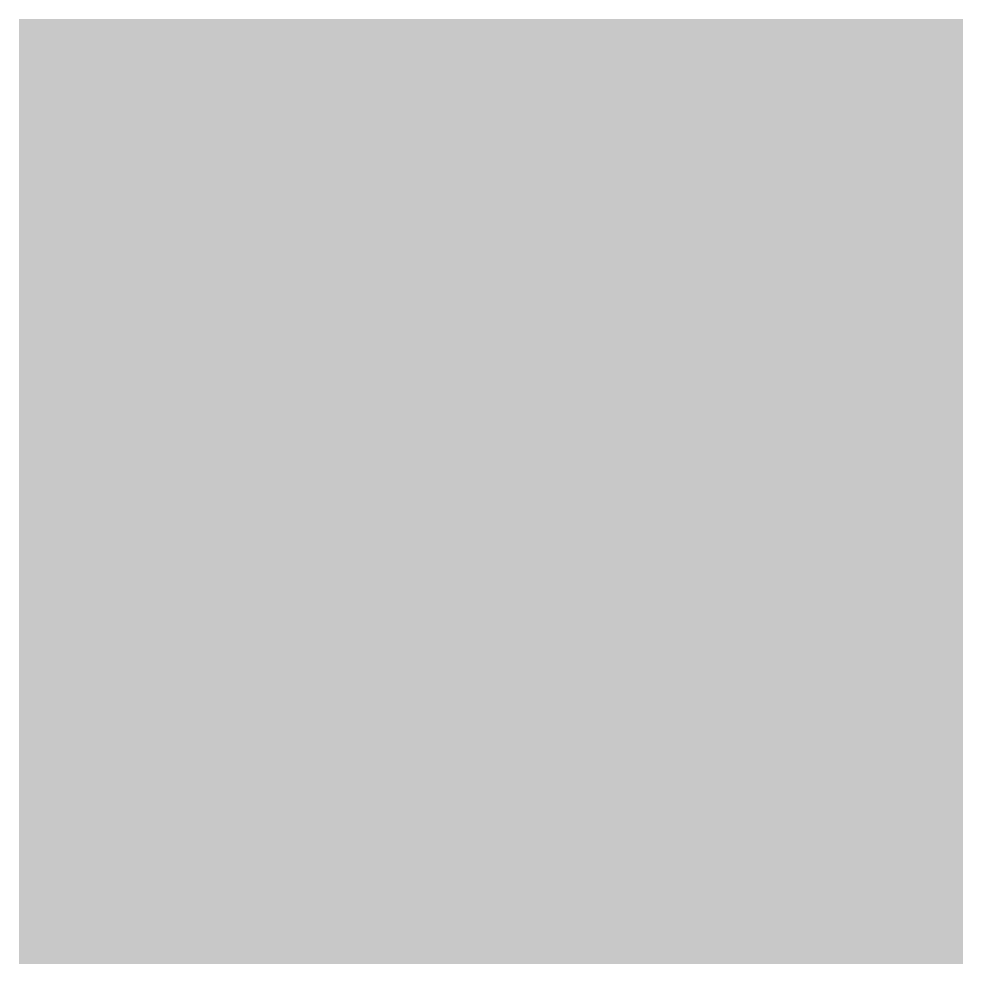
# Model space of a CAD drawing. Header units: millimetres. Extents: x 25495 to 48354, y 13294 to 24461.
# Drawn here: x 43420 to 44961, y 22065 to 23608 of the extents above; entities that cross this region are included whole.
import ezdxf

# ---------------------------------------------------------------- set-up
doc = ezdxf.new("R2010")
doc.units = ezdxf.units.MM
doc.header["$LTSCALE"] = 0.5

msp = doc.modelspace()

# ---------------------------------------------------------------- hatches: boundary and pattern name
h = msp.add_hatch()
h.set_pattern_fill('ST-LAURIER4U', color=256, pattern_type=2)
h.set_pattern_definition([(202.47943, (-193.26, 1961.39), (-18478.5, -7699.375), [1.215, -48327.315]), (202.47943, (-387.24, 1742.29), (-18478.5, -7699.375), [1.215, -48327.315]), (202.47943, (-387.24, 1596.29), (-18478.5, -7699.375), [1.215, -48327.315]), (202.47943, (-761.42, 1961.39), (-18478.5, -7699.375), [1.215, -48327.315]), (202.47943, (22.6, 646.92), (-18478.5, -7699.375), [1.215, -48327.315]), (202.47943, (22.6, 792.96), (-18478.5, -7699.375), [1.215, -48327.315]), (202.47943, (-840.17, 1523.19), (-18478.5, -7699.375), [1.215, -48327.315]), (202.47943, (-767.94, 719.94), (-18478.5, -7699.375), [1.215, -48327.315]), (202.47943, (-517.82, 1450.19), (-18478.5, -7699.375), [1.215, -48327.315]), (202.47943, (-705.38, 1815.29), (-18478.5, -7699.375), [1.215, -48327.315]), (202.47943, (-517.82, 1523.19), (-18478.5, -7699.375), [1.215, -48327.315]), (202.47943, (-882.24, 1815.29), (-18478.5, -7699.375), [1.215, -48327.315]), (202.47943, (-612.36, 719.94), (-18478.5, -7699.375), [1.215, -48327.315]), (202.47943, (-501.51, 500.864), (-18478.5, -7699.375), [1.215, -48327.315]), (202.47943, (-346.92, 500.864), (-18478.5, -7699.375), [1.215, -48327.315]), (202.47943, (-6.2, 500.864), (-18478.5, -7699.375), [1.215, -48327.315]), (202.47943, (-612.36, 500.864), (-18478.5, -7699.375), [1.215, -48327.315]), (202.47943, (-346.92, 1961.39), (-18478.5, -7699.375), [1.215, -48327.315]), (202.47943, (280.5, 1596.29), (-18478.5, -7699.375), [1.215, -48327.315]), (202.47943, (246.3, 1961.39), (-18478.5, -7699.375), [1.215, -48327.315]), (202.47943, (-1094.963, 1815.29), (-18478.5, -7699.375), [1.215, -48327.315]), (202.47943, (-396.46, 792.96), (-18478.5, -7699.375), [1.215, -48327.315]), (202.47943, (246.3, 1815.29), (-18478.5, -7699.375), [1.215, -48327.315]), (202.47943, (-767.94, 939.01), (-18478.5, -7699.375), [1.215, -48327.315]), (202.47943, (-151.99, 1231.11), (-18478.5, -7699.375), [1.215, -48327.315]), (202.47943, (-1133.062, 1523.19), (-18478.5, -7699.375), [1.215, -48327.315]), (202.47943, (-698.09, 1231.11), (-18478.5, -7699.375), [1.215, -48327.315]), (202.47943, (311.6, 1158.09), (-18478.5, -7699.375), [1.215, -48327.315]), (202.47943, (-272.64, 939.01), (-18478.5, -7699.375), [1.215, -48327.315]), (202.47943, (-1031.46, 1158.09), (-18478.5, -7699.375), [1.215, -48327.315]), (202.47943, (-8.3, 1085.06), (-18478.5, -7699.375), [1.215, -48327.315]), (202.47943, (-545.69, 1085.06), (-18478.5, -7699.375), [1.215, -48327.315]), (202.47943, (212.3, 1085.06), (-18478.5, -7699.375), [1.215, -48327.315]), (202.47943, (-545.69, 1158.09), (-18478.5, -7699.375), [1.215, -48327.315]), (202.47943, (-698.09, 1377.16), (-18478.5, -7699.375), [1.215, -48327.315]), (202.47943, (-767.94, 792.96), (-18478.5, -7699.375), [1.215, -48327.315]), (202.47943, (-447.21, 1231.11), (-18478.5, -7699.375), [1.215, -48327.315]), (202.47943, (311.6, 1304.14), (-18478.5, -7699.375), [1.215, -48327.315]), (202.47943, (-840.17, 1377.16), (-18478.5, -7699.375), [1.215, -48327.315]), (202.47943, (125, 1304.14), (-18478.5, -7699.375), [1.215, -48327.315]), (202.47943, (280.5, 1523.19), (-18478.5, -7699.375), [1.215, -48327.315]), (202.47943, (-320.91, 1450.19), (-18478.5, -7699.375), [1.215, -48327.315]), (202.47943, (-933.69, 1304.14), (-18478.5, -7699.375), [1.215, -48327.315]), (202.47943, (-272.64, 865.99), (-18478.5, -7699.375), [1.215, -48327.315]), (202.47943, (-103.5, 1596.19), (-18478.5, -7699.375), [1.215, -48327.315]), (202.47943, (125, 1450.19), (-18478.5, -7699.375), [1.215, -48327.315]), (202.47943, (-882.24, 1742.29), (-18478.5, -7699.375), [1.215, -48327.315]), (202.47943, (-761.42, 1888.39), (-18478.5, -7699.375), [1.215, -48327.315]), (202.47943, (29.2, 1742.29), (-18478.5, -7699.375), [1.215, -48327.315]), (202.47943, (311.6, 939.01), (-18478.5, -7699.375), [1.215, -48327.315]), (202.47943, (-387.24, 1888.39), (-18478.5, -7699.375), [1.215, -48327.315]), (202.47943, (-1133.062, 646.91), (-18478.5, -7699.375), [1.215, -48327.315]), (202.47943, (212.3, 939.01), (-18478.5, -7699.375), [1.215, -48327.315]), (247.52057, (-518.95, 1522.79), (-10779.125, -26177.875), [1.215, -48327.315]), (247.52057, (-518.95, 1449.69), (-10779.125, -26177.875), [1.215, -48327.315]), (247.52057, (310.4, 1303.68), (-10779.125, -26177.875), [1.215, -48327.315]), (247.52057, (123.9, 1303.68), (-10779.125, -26177.875), [1.215, -48327.315]), (247.52057, (-841.29, 1376.7), (-10779.125, -26177.875), [1.215, -48327.315]), (247.52057, (-769.06, 719.48), (-10779.125, -26177.875), [1.215, -48327.315]), (247.52057, (-841.29, 1522.79), (-10779.125, -26177.875), [1.215, -48327.315]), (247.52057, (28.1, 1741.79), (-10779.125, -26177.875), [1.215, -48327.315]), (247.52057, (-762.55, 1960.89), (-10779.125, -26177.875), [1.215, -48327.315]), (247.52057, (21.5, 646.45), (-10779.125, -26177.875), [1.215, -48327.315]), (247.52057, (-883.36, 1814.89), (-10779.125, -26177.875), [1.215, -48327.315]), (247.52057, (279.4, 1595.79), (-10779.125, -26177.875), [1.215, -48327.315]), (247.52057, (245.1, 1960.89), (-10779.125, -26177.875), [1.215, -48327.315]), (247.52057, (-388.36, 1595.79), (-10779.125, -26177.875), [1.215, -48327.315]), (247.52057, (-706.5, 1814.89), (-10779.125, -26177.875), [1.215, -48327.315]), (247.52057, (21.5, 792.5), (-10779.125, -26177.875), [1.215, -48327.315]), (247.52057, (-388.36, 1741.79), (-10779.125, -26177.875), [1.215, -48327.315]), (247.52057, (-194.39, 1960.89), (-10779.125, -26177.875), [1.215, -48327.315]), (247.52057, (-883.36, 1741.79), (-10779.125, -26177.875), [1.215, -48327.315]), (247.52057, (-153.11, 1230.65), (-10779.125, -26177.875), [1.215, -48327.315]), (247.52057, (-273.76, 938.55), (-10779.125, -26177.875), [1.215, -48327.315]), (247.52057, (-769.06, 938.55), (-10779.125, -26177.875), [1.215, -48327.315]), (247.52057, (310.4, 1157.63), (-10779.125, -26177.875), [1.215, -48327.315]), (247.52057, (-1134.185, 1522.79), (-10779.125, -26177.875), [1.215, -48327.315]), (247.52057, (211.2, 1084.6), (-10779.125, -26177.875), [1.215, -48327.315]), (247.52057, (-1032.59, 1157.63), (-10779.125, -26177.875), [1.215, -48327.315]), (247.52057, (-9.4, 1084.6), (-10779.125, -26177.875), [1.215, -48327.315]), (247.52057, (211.2, 938.55), (-10779.125, -26177.875), [1.215, -48327.315]), (247.52057, (-546.81, 1157.63), (-10779.125, -26177.875), [1.215, -48327.315]), (247.52057, (-546.81, 1084.6), (-10779.125, -26177.875), [1.215, -48327.315]), (247.52057, (310.4, 938.55), (-10779.125, -26177.875), [1.215, -48327.315]), (247.52057, (-104.7, 1595.79), (-10779.125, -26177.875), [1.215, -48327.315]), (247.52057, (123.9, 1449.69), (-10779.125, -26177.875), [1.215, -48327.315]), (247.52057, (279.4, 1522.79), (-10779.125, -26177.875), [1.215, -48327.315]), (247.52057, (-448.33, 1230.65), (-10779.125, -26177.875), [1.215, -48327.315]), (247.52057, (-769.06, 792.5), (-10779.125, -26177.875), [1.215, -48327.315]), (247.52057, (-762.55, 1887.89), (-10779.125, -26177.875), [1.215, -48327.315]), (247.52057, (-699.21, 1376.7), (-10779.125, -26177.875), [1.215, -48327.315]), (247.52057, (-699.21, 1230.65), (-10779.125, -26177.875), [1.215, -48327.315]), (247.52057, (-934.81, 1303.68), (-10779.125, -26177.875), [1.215, -48327.315]), (247.52057, (-273.76, 865.53), (-10779.125, -26177.875), [1.215, -48327.315]), (247.52057, (-322.03, 1449.69), (-10779.125, -26177.875), [1.215, -48327.315]), (247.52057, (245.1, 1814.89), (-10779.125, -26177.875), [1.215, -48327.315]), (247.52057, (-1096.085, 1814.89), (-10779.125, -26177.875), [1.215, -48327.315]), (247.52057, (-613.49, 500.4), (-10779.125, -26177.875), [1.215, -48327.315]), (247.52057, (-397.59, 792.5), (-10779.125, -26177.875), [1.215, -48327.315]), (247.52057, (-502.63, 500.4), (-10779.125, -26177.875), [1.215, -48327.315]), (247.52057, (-613.49, 719.48), (-10779.125, -26177.875), [1.215, -48327.315]), (247.52057, (-348.04, 500.4), (-10779.125, -26177.875), [1.215, -48327.315]), (247.52057, (-388.36, 1887.89), (-10779.125, -26177.875), [1.215, -48327.315]), (247.52057, (-348.04, 1960.89), (-10779.125, -26177.875), [1.215, -48327.315]), (247.52057, (-7.3, 500.4), (-10779.125, -26177.875), [1.215, -48327.315]), (247.52057, (-1134.185, 646.45), (-10779.125, -26177.875), [1.215, -48327.315]), (292.47943, (278.9, 1464.49), (7699.375, -18478.5), [1.215, -48327.315]), (292.47943, (-519.41, 1464.49), (7699.375, -18478.5), [1.215, -48327.315]), (292.47943, (-769.53, 734.23), (7699.375, -18478.5), [1.215, -48327.315]), (292.47943, (-519.41, 1391.45), (7699.375, -18478.5), [1.215, -48327.315]), (292.47943, (-105.1, 1464.49), (7699.375, -18478.5), [1.215, -48327.315]), (292.47943, (-706.97, 1537.49), (7699.375, -18478.5), [1.215, -48327.315]), (292.47943, (21.1, 661.2), (7699.375, -18478.5), [1.215, -48327.315]), (292.47943, (-1134.65, 442.127), (7699.375, -18478.5), [1.215, -48327.315]), (292.47943, (123.4, 1245.4), (7699.375, -18478.5), [1.215, -48327.315]), (292.47943, (-348.51, 1902.59), (7699.375, -18478.5), [1.215, -48327.315]), (292.47943, (-769.53, 661.2), (7699.375, -18478.5), [1.215, -48327.315]), (292.47943, (-841.76, 1318.43), (7699.375, -18478.5), [1.215, -48327.315]), (292.47943, (-841.76, 1391.45), (7699.375, -18478.5), [1.215, -48327.315]), (292.47943, (-448.8, 1172.38), (7699.375, -18478.5), [1.215, -48327.315]), (292.47943, (-613.95, 515.15), (7699.375, -18478.5), [1.215, -48327.315]), (292.47943, (27.6, 1610.49), (7699.375, -18478.5), [1.215, -48327.315]), (292.47943, (310, 1172.38), (7699.375, -18478.5), [1.215, -48327.315]), (292.47943, (123.4, 1318.43), (7699.375, -18478.5), [1.215, -48327.315]), (292.47943, (-274.23, 880.28), (7699.375, -18478.5), [1.215, -48327.315]), (292.47943, (210.8, 953.3), (7699.375, -18478.5), [1.215, -48327.315]), (292.47943, (-613.95, 442.127), (7699.375, -18478.5), [1.215, -48327.315]), (292.47943, (-769.53, 807.25), (7699.375, -18478.5), [1.215, -48327.315]), (292.47943, (-153.58, 1099.35), (7699.375, -18478.5), [1.215, -48327.315]), (292.47943, (-547.27, 1099.35), (7699.375, -18478.5), [1.215, -48327.315]), (292.47943, (210.8, 880.28), (7699.375, -18478.5), [1.215, -48327.315]), (292.47943, (-9.9, 880.28), (7699.375, -18478.5), [1.215, -48327.315]), (292.47943, (-7.8, 442.127), (7699.375, -18478.5), [1.215, -48327.315]), (292.47943, (-547.27, 953.3), (7699.375, -18478.5), [1.215, -48327.315]), (292.47943, (-1033.05, 953.3), (7699.375, -18478.5), [1.215, -48327.315]), (292.47943, (-935.27, 1172.38), (7699.375, -18478.5), [1.215, -48327.315]), (292.47943, (-699.68, 1245.4), (7699.375, -18478.5), [1.215, -48327.315]), (292.47943, (-274.23, 807.25), (7699.375, -18478.5), [1.215, -48327.315]), (292.47943, (-322.5, 1245.4), (7699.375, -18478.5), [1.215, -48327.315]), (292.47943, (-763.01, 1829.59), (7699.375, -18478.5), [1.215, -48327.315]), (292.47943, (-348.51, 442.127), (7699.375, -18478.5), [1.215, -48327.315]), (292.47943, (310, 661.2), (7699.375, -18478.5), [1.215, -48327.315]), (292.47943, (-1134.65, 1318.43), (7699.375, -18478.5), [1.215, -48327.315]), (292.47943, (310, 1099.35), (7699.375, -18478.5), [1.215, -48327.315]), (292.47943, (-699.68, 1172.38), (7699.375, -18478.5), [1.215, -48327.315]), (292.47943, (-503.09, 1902.59), (7699.375, -18478.5), [1.215, -48327.315]), (292.47943, (-883.83, 1610.49), (7699.375, -18478.5), [1.215, -48327.315]), (292.47943, (244.7, 1756.59), (7699.375, -18478.5), [1.215, -48327.315]), (292.47943, (-398.05, 515.15), (7699.375, -18478.5), [1.215, -48327.315]), (292.47943, (-763.01, 1902.59), (7699.375, -18478.5), [1.215, -48327.315]), (292.47943, (-194.85, 1756.59), (7699.375, -18478.5), [1.215, -48327.315]), (292.47943, (244.7, 1829.59), (7699.375, -18478.5), [1.215, -48327.315]), (292.47943, (-388.83, 1610.49), (7699.375, -18478.5), [1.215, -48327.315]), (292.47943, (-1096.55, 1610.49), (7699.375, -18478.5), [1.215, -48327.315]), (292.47943, (21.1, 515.15), (7699.375, -18478.5), [1.215, -48327.315]), (292.47943, (-388.83, 1537.49), (7699.375, -18478.5), [1.215, -48327.315]), (292.47943, (-388.83, 1756.59), (7699.375, -18478.5), [1.215, -48327.315]), (292.47943, (-883.83, 1756.59), (7699.375, -18478.5), [1.215, -48327.315]), (292.47943, (278.9, 1537.49), (7699.375, -18478.5), [1.215, -48327.315]), (337.52057, (-769.06, 806.13), (26177.875, -10779.125), [1.215, -48327.315]), (337.52057, (-769.06, 733.1), (26177.875, -10779.125), [1.215, -48327.315]), (337.52057, (123.9, 1317.3), (26177.875, -10779.125), [1.215, -48327.315]), (337.52057, (-153.11, 1098.23), (26177.875, -10779.125), [1.215, -48327.315]), (337.52057, (123.9, 1244.28), (26177.875, -10779.125), [1.215, -48327.315]), (337.52057, (-348.04, 441.004), (26177.875, -10779.125), [1.215, -48327.315]), (337.52057, (-502.63, 1901.49), (26177.875, -10779.125), [1.215, -48327.315]), (337.52057, (-769.06, 660.08), (26177.875, -10779.125), [1.215, -48327.315]), (337.52057, (-397.59, 514.03), (26177.875, -10779.125), [1.215, -48327.315]), (337.52057, (-1096.085, 1609.39), (26177.875, -10779.125), [1.215, -48327.315]), (337.52057, (-1134.185, 1317.3), (26177.875, -10779.125), [1.215, -48327.315]), (337.52057, (-613.49, 514.03), (26177.875, -10779.125), [1.215, -48327.315]), (337.52057, (21.5, 514.03), (26177.875, -10779.125), [1.215, -48327.315]), (337.52057, (279.4, 1463.39), (26177.875, -10779.125), [1.215, -48327.315]), (337.52057, (-762.55, 1901.49), (26177.875, -10779.125), [1.215, -48327.315]), (337.52057, (310.4, 1098.23), (26177.875, -10779.125), [1.215, -48327.315]), (337.52057, (-448.33, 1171.25), (26177.875, -10779.125), [1.215, -48327.315]), (337.52057, (-348.04, 1901.49), (26177.875, -10779.125), [1.215, -48327.315]), (337.52057, (-194.39, 1755.49), (26177.875, -10779.125), [1.215, -48327.315]), (337.52057, (310.4, 1171.25), (26177.875, -10779.125), [1.215, -48327.315]), (337.52057, (28.1, 1609.39), (26177.875, -10779.125), [1.215, -48327.315]), (337.52057, (310.4, 660.08), (26177.875, -10779.125), [1.215, -48327.315]), (337.52057, (-699.21, 1171.25), (26177.875, -10779.125), [1.215, -48327.315]), (337.52057, (-7.3, 441.004), (26177.875, -10779.125), [1.215, -48327.315]), (337.52057, (-1134.185, 441.004), (26177.875, -10779.125), [1.215, -48327.315]), (337.52057, (-934.81, 1171.25), (26177.875, -10779.125), [1.215, -48327.315]), (337.52057, (-518.95, 1463.39), (26177.875, -10779.125), [1.215, -48327.315]), (337.52057, (21.5, 660.08), (26177.875, -10779.125), [1.215, -48327.315]), (337.52057, (-518.95, 1390.33), (26177.875, -10779.125), [1.215, -48327.315]), (337.52057, (-546.81, 952.18), (26177.875, -10779.125), [1.215, -48327.315]), (337.52057, (245.1, 1828.49), (26177.875, -10779.125), [1.215, -48327.315]), (337.52057, (-1032.59, 952.18), (26177.875, -10779.125), [1.215, -48327.315]), (337.52057, (-706.5, 1536.39), (26177.875, -10779.125), [1.215, -48327.315]), (337.52057, (-9.4, 879.15), (26177.875, -10779.125), [1.215, -48327.315]), (337.52057, (-273.76, 806.13), (26177.875, -10779.125), [1.215, -48327.315]), (337.52057, (-883.36, 1609.39), (26177.875, -10779.125), [1.215, -48327.315]), (337.52057, (-388.36, 1755.49), (26177.875, -10779.125), [1.215, -48327.315]), (337.52057, (211.2, 879.15), (26177.875, -10779.125), [1.215, -48327.315]), (337.52057, (279.4, 1536.39), (26177.875, -10779.125), [1.215, -48327.315]), (337.52057, (211.2, 952.18), (26177.875, -10779.125), [1.215, -48327.315]), (337.52057, (-613.49, 441.004), (26177.875, -10779.125), [1.215, -48327.315]), (337.52057, (-388.36, 1536.39), (26177.875, -10779.125), [1.215, -48327.315]), (337.52057, (-699.21, 1244.28), (26177.875, -10779.125), [1.215, -48327.315]), (337.52057, (-883.36, 1755.49), (26177.875, -10779.125), [1.215, -48327.315]), (337.52057, (-388.36, 1609.39), (26177.875, -10779.125), [1.215, -48327.315]), (337.52057, (-841.29, 1317.3), (26177.875, -10779.125), [1.215, -48327.315]), (337.52057, (-841.29, 1390.33), (26177.875, -10779.125), [1.215, -48327.315]), (337.52057, (-762.55, 1828.49), (26177.875, -10779.125), [1.215, -48327.315]), (337.52057, (-322.03, 1244.28), (26177.875, -10779.125), [1.215, -48327.315]), (337.52057, (245.1, 1755.49), (26177.875, -10779.125), [1.215, -48327.315]), (337.52057, (-104.7, 1463.39), (26177.875, -10779.125), [1.215, -48327.315]), (337.52057, (-273.76, 879.15), (26177.875, -10779.125), [1.215, -48327.315]), (337.52057, (-546.81, 1098.23), (26177.875, -10779.125), [1.215, -48327.315]), (0, (398.9, 434.2), (0, 1539.875), [0, -1539.875]), (0, (-1141, 434.2), (0, 1539.875), [0, -1539.875]), (0, (-1141, 1967.7), (0, 1539.875), [0, -1539.875]), (0, (398.9, 1967.7), (0, 1539.875), [0, -1539.875]), (22.47943, (109.2, 1243.81), (18478.5, 7699.375), [1.215, -48327.315]), (22.47943, (-783.81, 659.62), (18478.5, 7699.375), [1.215, -48327.315]), (22.47943, (-713.96, 1170.79), (18478.5, 7699.375), [1.215, -48327.315]), (22.47943, (-517.38, 440.54), (18478.5, 7699.375), [1.215, -48327.315]), (22.47943, (-336.79, 1243.81), (18478.5, 7699.375), [1.215, -48327.315]), (22.47943, (-288.51, 805.66), (18478.5, 7699.375), [1.215, -48327.315]), (22.47943, (390.9, 440.54), (18478.5, 7699.375), [1.215, -48327.315]), (22.47943, (196.5, 878.69), (18478.5, 7699.375), [1.215, -48327.315]), (22.47943, (-721.25, 1608.99), (18478.5, 7699.375), [1.215, -48327.315]), (22.47943, (-1047.34, 951.71), (18478.5, 7699.375), [1.215, -48327.315]), (22.47943, (-167.86, 1097.76), (18478.5, 7699.375), [1.215, -48327.315]), (22.47943, (-561.56, 951.71), (18478.5, 7699.375), [1.215, -48327.315]), (22.47943, (-898.11, 1608.99), (18478.5, 7699.375), [1.215, -48327.315]), (22.47943, (-412.34, 513.564), (18478.5, 7699.375), [1.215, -48327.315]), (22.47943, (-24.2, 951.71), (18478.5, 7699.375), [1.215, -48327.315]), (22.47943, (295.7, 1097.76), (18478.5, 7699.375), [1.215, -48327.315]), (22.47943, (-721.25, 1754.99), (18478.5, 7699.375), [1.215, -48327.315]), (22.47943, (390.9, 513.564), (18478.5, 7699.375), [1.215, -48327.315]), (22.47943, (-463.08, 1170.79), (18478.5, 7699.375), [1.215, -48327.315]), (22.47943, (-362.8, 1900.99), (18478.5, 7699.375), [1.215, -48327.315]), (22.47943, (295.7, 878.69), (18478.5, 7699.375), [1.215, -48327.315]), (22.47943, (-24.2, 878.69), (18478.5, 7699.375), [1.215, -48327.315]), (22.47943, (-1047.34, 1097.76), (18478.5, 7699.375), [1.215, -48327.315]), (22.47943, (-856.04, 1316.84), (18478.5, 7699.375), [1.215, -48327.315]), (22.47943, (-949.55, 1170.79), (18478.5, 7699.375), [1.215, -48327.315]), (22.47943, (-167.86, 1170.79), (18478.5, 7699.375), [1.215, -48327.315]), (22.47943, (295.7, 805.66), (18478.5, 7699.375), [1.215, -48327.315]), (22.47943, (6.8, 513.564), (18478.5, 7699.375), [1.215, -48327.315]), (22.47943, (-628.24, 440.54), (18478.5, 7699.375), [1.215, -48327.315]), (22.47943, (-336.79, 1389.86), (18478.5, 7699.375), [1.215, -48327.315]), (22.47943, (-119.4, 1462.89), (18478.5, 7699.375), [1.215, -48327.315]), (22.47943, (264.6, 1462.89), (18478.5, 7699.375), [1.215, -48327.315]), (22.47943, (390.9, 1462.89), (18478.5, 7699.375), [1.215, -48327.315]), (22.47943, (-209.14, 1900.99), (18478.5, 7699.375), [1.215, -48327.315]), (22.47943, (-412.34, 732.64), (18478.5, 7699.375), [1.215, -48327.315]), (22.47943, (295.7, 1243.81), (18478.5, 7699.375), [1.215, -48327.315]), (22.47943, (-713.96, 1316.84), (18478.5, 7699.375), [1.215, -48327.315]), (22.47943, (295.7, 659.62), (18478.5, 7699.375), [1.215, -48327.315]), (22.47943, (230.4, 1754.99), (18478.5, 7699.375), [1.215, -48327.315]), (22.47943, (-721.25, 1535.89), (18478.5, 7699.375), [1.215, -48327.315]), (22.47943, (-119.4, 1535.89), (18478.5, 7699.375), [1.215, -48327.315]), (22.47943, (-403.11, 1827.99), (18478.5, 7699.375), [1.215, -48327.315]), (22.47943, (-533.7, 1389.86), (18478.5, 7699.375), [1.215, -48327.315]), (22.47943, (-22, 440.54), (18478.5, 7699.375), [1.215, -48327.315]), (22.47943, (13.3, 1608.89), (18478.5, 7699.375), [1.215, -48327.315]), (22.47943, (-1110.837, 1608.99), (18478.5, 7699.375), [1.215, -48327.315]), (22.47943, (-403.11, 1535.89), (18478.5, 7699.375), [1.215, -48327.315]), (22.47943, (-209.14, 1754.99), (18478.5, 7699.375), [1.215, -48327.315]), (22.47943, (390.9, 1316.84), (18478.5, 7699.375), [1.215, -48327.315]), (22.47943, (-777.3, 1827.99), (18478.5, 7699.375), [1.215, -48327.315]), (22.47943, (-517.38, 1900.99), (18478.5, 7699.375), [1.215, -48327.315]), (22.47943, (-628.24, 659.62), (18478.5, 7699.375), [1.215, -48327.315]), (22.47943, (-1110.837, 1754.99), (18478.5, 7699.375), [1.215, -48327.315]), (67.52057, (-560.44, 952.18), (10779.125, 26177.875), [1.215, -48327.315]), (67.52057, (-1046.215, 952.18), (10779.125, 26177.875), [1.215, -48327.315]), (67.52057, (231.5, 1755.49), (10779.125, 26177.875), [1.215, -48327.315]), (67.52057, (-712.84, 1317.3), (10779.125, 26177.875), [1.215, -48327.315]), (67.52057, (-720.13, 1609.39), (10779.125, 26177.875), [1.215, -48327.315]), (67.52057, (14.4, 1609.39), (10779.125, 26177.875), [1.215, -48327.315]), (67.52057, (296.8, 1098.23), (10779.125, 26177.875), [1.215, -48327.315]), (67.52057, (296.8, 660.08), (10779.125, 26177.875), [1.215, -48327.315]), (67.52057, (296.8, 879.15), (10779.125, 26177.875), [1.215, -48327.315]), (67.52057, (-627.11, 660.08), (10779.125, 26177.875), [1.215, -48327.315]), (67.52057, (392.1, 441.004), (10779.125, 26177.875), [1.215, -48327.315]), (67.52057, (-335.66, 1390.33), (10779.125, 26177.875), [1.215, -48327.315]), (67.52057, (-627.11, 441.004), (10779.125, 26177.875), [1.215, -48327.315]), (67.52057, (-118.3, 1463.39), (10779.125, 26177.875), [1.215, -48327.315]), (67.52057, (-1109.715, 1755.49), (10779.125, 26177.875), [1.215, -48327.315]), (67.52057, (-166.74, 1098.23), (10779.125, 26177.875), [1.215, -48327.315]), (67.52057, (197.6, 879.15), (10779.125, 26177.875), [1.215, -48327.315]), (67.52057, (-896.99, 1609.39), (10779.125, 26177.875), [1.215, -48327.315]), (67.52057, (-532.58, 1390.33), (10779.125, 26177.875), [1.215, -48327.315]), (67.52057, (-1109.715, 1609.39), (10779.125, 26177.875), [1.215, -48327.315]), (67.52057, (7.9, 514.03), (10779.125, 26177.875), [1.215, -48327.315]), (67.52057, (-23.1, 952.18), (10779.125, 26177.875), [1.215, -48327.315]), (67.52057, (-208.01, 1901.49), (10779.125, 26177.875), [1.215, -48327.315]), (67.52057, (-401.99, 1536.39), (10779.125, 26177.875), [1.215, -48327.315]), (67.52057, (265.8, 1463.39), (10779.125, 26177.875), [1.215, -48327.315]), (67.52057, (296.8, 806.13), (10779.125, 26177.875), [1.215, -48327.315]), (67.52057, (-20.9, 441.004), (10779.125, 26177.875), [1.215, -48327.315]), (67.52057, (-335.66, 1244.28), (10779.125, 26177.875), [1.215, -48327.315]), (67.52057, (-461.96, 1171.25), (10779.125, 26177.875), [1.215, -48327.315]), (67.52057, (-361.67, 1901.49), (10779.125, 26177.875), [1.215, -48327.315]), (67.52057, (-516.26, 441.004), (10779.125, 26177.875), [1.215, -48327.315]), (67.52057, (-287.39, 806.13), (10779.125, 26177.875), [1.215, -48327.315]), (67.52057, (392.1, 1317.3), (10779.125, 26177.875), [1.215, -48327.315]), (67.52057, (-782.69, 660.08), (10779.125, 26177.875), [1.215, -48327.315]), (67.52057, (110.3, 1244.28), (10779.125, 26177.875), [1.215, -48327.315]), (67.52057, (-516.26, 1901.49), (10779.125, 26177.875), [1.215, -48327.315]), (67.52057, (-776.18, 1828.49), (10779.125, 26177.875), [1.215, -48327.315]), (67.52057, (392.1, 514.03), (10779.125, 26177.875), [1.215, -48327.315]), (67.52057, (-712.84, 1171.25), (10779.125, 26177.875), [1.215, -48327.315]), (67.52057, (-208.01, 1755.49), (10779.125, 26177.875), [1.215, -48327.315]), (67.52057, (-411.21, 733.1), (10779.125, 26177.875), [1.215, -48327.315]), (67.52057, (-411.21, 514.03), (10779.125, 26177.875), [1.215, -48327.315]), (67.52057, (-401.99, 1828.49), (10779.125, 26177.875), [1.215, -48327.315]), (67.52057, (-720.13, 1536.39), (10779.125, 26177.875), [1.215, -48327.315]), (67.52057, (296.8, 1244.28), (10779.125, 26177.875), [1.215, -48327.315]), (67.52057, (-948.43, 1171.25), (10779.125, 26177.875), [1.215, -48327.315]), (67.52057, (-854.92, 1317.3), (10779.125, 26177.875), [1.215, -48327.315]), (67.52057, (-118.3, 1536.39), (10779.125, 26177.875), [1.215, -48327.315]), (67.52057, (-1046.215, 1098.23), (10779.125, 26177.875), [1.215, -48327.315]), (67.52057, (-166.74, 1171.25), (10779.125, 26177.875), [1.215, -48327.315]), (67.52057, (392.1, 1463.39), (10779.125, 26177.875), [1.215, -48327.315]), (67.52057, (-720.13, 1755.49), (10779.125, 26177.875), [1.215, -48327.315]), (67.52057, (-23.1, 879.15), (10779.125, 26177.875), [1.215, -48327.315]), (112.47943, (297.3, 791.38), (-7699.375, 18478.5), [1.215, -48327.315]), (112.47943, (392.5, 645.33), (-7699.375, 18478.5), [1.215, -48327.315]), (112.47943, (-626.65, 645.33), (-7699.375, 18478.5), [1.215, -48327.315]), (112.47943, (-22.6, 937.43), (-7699.375, 18478.5), [1.215, -48327.315]), (112.47943, (-410.75, 718.35), (-7699.375, 18478.5), [1.215, -48327.315]), (112.47943, (297.3, 864.4), (-7699.375, 18478.5), [1.215, -48327.315]), (112.47943, (-626.65, 718.35), (-7699.375, 18478.5), [1.215, -48327.315]), (112.47943, (-286.93, 937.43), (-7699.375, 18478.5), [1.215, -48327.315]), (112.47943, (8.4, 791.38), (-7699.375, 18478.5), [1.215, -48327.315]), (112.47943, (-410.75, 791.38), (-7699.375, 18478.5), [1.215, -48327.315]), (112.47943, (-782.23, 937.43), (-7699.375, 18478.5), [1.215, -48327.315]), (112.47943, (198.1, 1083.48), (-7699.375, 18478.5), [1.215, -48327.315]), (112.47943, (-719.67, 1594.69), (-7699.375, 18478.5), [1.215, -48327.315]), (112.47943, (-166.28, 1229.53), (-7699.375, 18478.5), [1.215, -48327.315]), (112.47943, (-361.21, 499.277), (-7699.375, 18478.5), [1.215, -48327.315]), (112.47943, (-712.38, 1375.58), (-7699.375, 18478.5), [1.215, -48327.315]), (112.47943, (297.3, 1302.55), (-7699.375, 18478.5), [1.215, -48327.315]), (112.47943, (-207.55, 1959.79), (-7699.375, 18478.5), [1.215, -48327.315]), (112.47943, (392.5, 1448.59), (-7699.375, 18478.5), [1.215, -48327.315]), (112.47943, (110.7, 1448.59), (-7699.375, 18478.5), [1.215, -48327.315]), (112.47943, (-515.79, 499.277), (-7699.375, 18478.5), [1.215, -48327.315]), (112.47943, (392.5, 1521.59), (-7699.375, 18478.5), [1.215, -48327.315]), (112.47943, (266.2, 1594.69), (-7699.375, 18478.5), [1.215, -48327.315]), (112.47943, (-20.5, 499.277), (-7699.375, 18478.5), [1.215, -48327.315]), (112.47943, (-515.79, 1959.79), (-7699.375, 18478.5), [1.215, -48327.315]), (112.47943, (14.9, 1740.69), (-7699.375, 18478.5), [1.215, -48327.315]), (112.47943, (-401.53, 1813.69), (-7699.375, 18478.5), [1.215, -48327.315]), (112.47943, (-775.71, 1959.79), (-7699.375, 18478.5), [1.215, -48327.315]), (112.47943, (-117.8, 1594.69), (-7699.375, 18478.5), [1.215, -48327.315]), (112.47943, (232, 1959.79), (-7699.375, 18478.5), [1.215, -48327.315]), (112.47943, (-896.53, 1813.69), (-7699.375, 18478.5), [1.215, -48327.315]), (112.47943, (-532.11, 1521.59), (-7699.375, 18478.5), [1.215, -48327.315]), (112.47943, (-1109.25, 1740.69), (-7699.375, 18478.5), [1.215, -48327.315]), (112.47943, (-719.67, 1813.69), (-7699.375, 18478.5), [1.215, -48327.315]), (112.47943, (-117.8, 1521.59), (-7699.375, 18478.5), [1.215, -48327.315]), (112.47943, (-335.2, 1448.59), (-7699.375, 18478.5), [1.215, -48327.315]), (112.47943, (-712.38, 1302.55), (-7699.375, 18478.5), [1.215, -48327.315]), (112.47943, (-1109.25, 1813.69), (-7699.375, 18478.5), [1.215, -48327.315]), (112.47943, (297.3, 1229.53), (-7699.375, 18478.5), [1.215, -48327.315]), (112.47943, (-1045.75, 1156.5), (-7699.375, 18478.5), [1.215, -48327.315]), (112.47943, (-719.67, 1740.69), (-7699.375, 18478.5), [1.215, -48327.315]), (112.47943, (-947.96, 1302.55), (-7699.375, 18478.5), [1.215, -48327.315]), (112.47943, (-1045.75, 1083.48), (-7699.375, 18478.5), [1.215, -48327.315]), (112.47943, (297.3, 937.43), (-7699.375, 18478.5), [1.215, -48327.315]), (112.47943, (-559.98, 1156.5), (-7699.375, 18478.5), [1.215, -48327.315]), (112.47943, (-22.6, 1083.48), (-7699.375, 18478.5), [1.215, -48327.315]), (112.47943, (-401.53, 1886.79), (-7699.375, 18478.5), [1.215, -48327.315]), (112.47943, (-166.28, 1156.5), (-7699.375, 18478.5), [1.215, -48327.315]), (112.47943, (-207.55, 1886.79), (-7699.375, 18478.5), [1.215, -48327.315]), (112.47943, (392.5, 499.277), (-7699.375, 18478.5), [1.215, -48327.315]), (112.47943, (-335.2, 1375.58), (-7699.375, 18478.5), [1.215, -48327.315]), (112.47943, (-461.5, 1229.53), (-7699.375, 18478.5), [1.215, -48327.315]), (112.47943, (-854.46, 1521.59), (-7699.375, 18478.5), [1.215, -48327.315]), (157.52057, (-516.26, 1960.89), (-26177.875, 10779.125), [1.215, -48327.315]), (157.52057, (-20.9, 500.4), (-26177.875, 10779.125), [1.215, -48327.315]), (157.52057, (-516.26, 500.4), (-26177.875, 10779.125), [1.215, -48327.315]), (157.52057, (-401.99, 1887.89), (-26177.875, 10779.125), [1.215, -48327.315]), (157.52057, (392.1, 646.45), (-26177.875, 10779.125), [1.215, -48327.315]), (157.52057, (-776.18, 1960.89), (-26177.875, 10779.125), [1.215, -48327.315]), (157.52057, (-411.21, 719.48), (-26177.875, 10779.125), [1.215, -48327.315]), (157.52057, (296.8, 938.55), (-26177.875, 10779.125), [1.215, -48327.315]), (157.52057, (392.1, 500.4), (-26177.875, 10779.125), [1.215, -48327.315]), (157.52057, (-627.11, 646.45), (-26177.875, 10779.125), [1.215, -48327.315]), (157.52057, (7.9, 792.5), (-26177.875, 10779.125), [1.215, -48327.315]), (157.52057, (-1109.715, 1741.79), (-26177.875, 10779.125), [1.215, -48327.315]), (157.52057, (-208.01, 1960.89), (-26177.875, 10779.125), [1.215, -48327.315]), (157.52057, (-208.01, 1887.89), (-26177.875, 10779.125), [1.215, -48327.315]), (157.52057, (-1109.715, 1814.89), (-26177.875, 10779.125), [1.215, -48327.315]), (157.52057, (-720.13, 1814.89), (-26177.875, 10779.125), [1.215, -48327.315]), (157.52057, (-896.99, 1814.89), (-26177.875, 10779.125), [1.215, -48327.315]), (157.52057, (-720.13, 1741.79), (-26177.875, 10779.125), [1.215, -48327.315]), (157.52057, (-361.67, 500.4), (-26177.875, 10779.125), [1.215, -48327.315]), (157.52057, (-461.96, 1230.65), (-26177.875, 10779.125), [1.215, -48327.315]), (157.52057, (-782.69, 938.55), (-26177.875, 10779.125), [1.215, -48327.315]), (157.52057, (-854.92, 1522.79), (-26177.875, 10779.125), [1.215, -48327.315]), (157.52057, (-287.39, 938.55), (-26177.875, 10779.125), [1.215, -48327.315]), (157.52057, (110.3, 1449.69), (-26177.875, 10779.125), [1.215, -48327.315]), (157.52057, (392.1, 1449.69), (-26177.875, 10779.125), [1.215, -48327.315]), (157.52057, (-335.66, 1376.7), (-26177.875, 10779.125), [1.215, -48327.315]), (157.52057, (-712.84, 1303.68), (-26177.875, 10779.125), [1.215, -48327.315]), (157.52057, (-948.43, 1303.68), (-26177.875, 10779.125), [1.215, -48327.315]), (157.52057, (197.6, 1084.6), (-26177.875, 10779.125), [1.215, -48327.315]), (157.52057, (-560.44, 1157.63), (-26177.875, 10779.125), [1.215, -48327.315]), (157.52057, (-166.74, 1157.63), (-26177.875, 10779.125), [1.215, -48327.315]), (157.52057, (-23.1, 1084.6), (-26177.875, 10779.125), [1.215, -48327.315]), (157.52057, (296.8, 1230.65), (-26177.875, 10779.125), [1.215, -48327.315]), (157.52057, (-1046.215, 1157.63), (-26177.875, 10779.125), [1.215, -48327.315]), (157.52057, (-1046.215, 1084.6), (-26177.875, 10779.125), [1.215, -48327.315]), (157.52057, (-23.1, 938.55), (-26177.875, 10779.125), [1.215, -48327.315]), (157.52057, (-118.3, 1522.79), (-26177.875, 10779.125), [1.215, -48327.315]), (157.52057, (-401.99, 1814.89), (-26177.875, 10779.125), [1.215, -48327.315]), (157.52057, (-627.11, 719.48), (-26177.875, 10779.125), [1.215, -48327.315]), (157.52057, (-335.66, 1449.69), (-26177.875, 10779.125), [1.215, -48327.315]), (157.52057, (231.5, 1960.89), (-26177.875, 10779.125), [1.215, -48327.315]), (157.52057, (-118.3, 1595.79), (-26177.875, 10779.125), [1.215, -48327.315]), (157.52057, (296.8, 792.5), (-26177.875, 10779.125), [1.215, -48327.315]), (157.52057, (14.4, 1741.79), (-26177.875, 10779.125), [1.215, -48327.315]), (157.52057, (-532.58, 1522.79), (-26177.875, 10779.125), [1.215, -48327.315]), (157.52057, (265.8, 1595.79), (-26177.875, 10779.125), [1.215, -48327.315]), (157.52057, (296.8, 865.53), (-26177.875, 10779.125), [1.215, -48327.315]), (157.52057, (392.1, 1522.79), (-26177.875, 10779.125), [1.215, -48327.315]), (157.52057, (-166.74, 1230.65), (-26177.875, 10779.125), [1.215, -48327.315]), (157.52057, (296.8, 1303.68), (-26177.875, 10779.125), [1.215, -48327.315]), (157.52057, (-712.84, 1376.7), (-26177.875, 10779.125), [1.215, -48327.315]), (157.52057, (-411.21, 792.5), (-26177.875, 10779.125), [1.215, -48327.315]), (157.52057, (-720.13, 1595.79), (-26177.875, 10779.125), [1.215, -48327.315]), (0, (-1141, 1609), (0, 1539.875), [30.163, -1509.71]), (0, (-1141, 1755), (0, 1539.875), [30.163, -1509.71]), (180, (-1110.8, 1742.3), (-2e-13, -1539.875), [30.163, -1509.71]), (180, (-1110.8, 1815.3), (-2e-13, -1539.875), [30.163, -1509.71]), (270, (-448.8, 1229.5), (1539.875, 9e-14), [57.15, -1482.725]), (270, (-519.4, 1448.6), (1539.875, 9e-14), [57.15, -1482.725]), (270, (-7.8, 499.3), (1539.875, 9e-14), [57.15, -1482.725]), (270, (-547.3, 1156.5), (1539.875, 9e-14), [57.15, -1482.725]), (270, (278.9, 1594.7), (1539.875, 9e-14), [57.15, -1482.725]), (270, (278.9, 1521.6), (1539.875, 9e-14), [57.15, -1482.725]), (270, (-519.4, 1521.6), (1539.875, 9e-14), [57.15, -1482.725]), (270, (123.4, 1302.5), (1539.875, 9e-14), [57.15, -1482.725]), (270, (-348.5, 499.3), (1539.875, 9e-14), [57.15, -1482.725]), (270, (-348.5, 1959.8), (1539.875, 9e-14), [57.15, -1482.725]), (270, (-274.2, 937.4), (1539.875, 9e-14), [57.15, -1482.725]), (270, (-614, 499.3), (1539.875, 9e-14), [57.15, -1482.725]), (270, (-841.8, 1375.6), (1539.875, 9e-14), [57.15, -1482.725]), (270, (210.8, 937.4), (1539.875, 9e-14), [57.15, -1482.725]), (270, (244.7, 1813.7), (1539.875, 9e-14), [57.15, -1482.725]), (270, (-763, 1959.8), (1539.875, 9e-14), [57.15, -1482.725]), (270, (-274.2, 864.4), (1539.875, 9e-14), [57.15, -1482.725]), (270, (310, 1156.5), (1539.875, 9e-14), [57.15, -1482.725]), (270, (-763, 1886.8), (1539.875, 9e-14), [57.15, -1482.725]), (270, (-388.8, 1594.7), (1539.875, 9e-14), [57.15, -1482.725]), (270, (-503.1, 1961.4), (1539.875, 9e-14), [58.737, -1481.14]), (270, (-883.8, 1813.7), (1539.875, 9e-14), [57.15, -1482.725]), (270, (-769.5, 791.4), (1539.875, 9e-14), [57.15, -1482.725]), (270, (-769.5, 718.3), (1539.875, 9e-14), [57.15, -1482.725]), (270, (-699.7, 1229.5), (1539.875, 9e-14), [57.15, -1482.725]), (90, (-515.8, 1902.6), (-1539.875, 9e-14), [57.15, -1482.725]), (90, (-207.6, 1902.6), (-1539.875, 9e-14), [57.15, -1482.725]), (90, (297.3, 1245.4), (-1539.875, 9e-14), [57.15, -1482.725]), (90, (297.3, 807.2), (-1539.875, 9e-14), [57.15, -1482.725]), (90, (-117.8, 1464.5), (-1539.875, 9e-14), [57.15, -1482.725]), (90, (-410.8, 734.2), (-1539.875, 9e-14), [57.15, -1482.725]), (90, (-166.3, 1099.3), (-1539.875, 9e-14), [57.15, -1482.725]), (90, (-117.8, 1537.5), (-1539.875, 9e-14), [57.15, -1482.725]), (90, (-712.4, 1318.4), (-1539.875, 9e-14), [57.15, -1482.725]), (90, (-719.7, 1756.6), (-1539.875, 9e-14), [57.15, -1482.725]), (90, (-335.2, 1391.4), (-1539.875, 9e-14), [57.15, -1482.725]), (90, (-626.7, 661.2), (-1539.875, 9e-14), [57.15, -1482.725]), (90, (-1045.8, 1099.3), (-1539.875, 9e-14), [57.15, -1482.725]), (90, (392.5, 1464.5), (-1539.875, 9e-14), [57.15, -1482.725]), (90, (392.5, 442.1), (-1539.875, 9e-14), [57.15, -1482.725]), (90, (-166.3, 1172.4), (-1539.875, 9e-14), [57.15, -1482.725]), (90, (-401.5, 1829.6), (-1539.875, 9e-14), [57.15, -1482.725]), (90, (297.3, 880.3), (-1539.875, 9e-14), [57.15, -1482.725]), (90, (-361.2, 1902.6), (-1539.875, 9e-14), [58.737, -1481.14]), (90, (-1109.2, 1756.6), (-1539.875, 9e-14), [57.15, -1482.725]), (90, (-461.5, 1172.4), (-1539.875, 9e-14), [57.15, -1482.725]), (90, (-515.8, 442.1), (-1539.875, 9e-14), [57.15, -1482.725]), (90, (-22.6, 880.3), (-1539.875, 9e-14), [57.15, -1482.725]), (90, (-20.5, 442.1), (-1539.875, 9e-14), [57.15, -1482.725]), (90, (-719.7, 1537.5), (-1539.875, 9e-14), [57.15, -1482.725]), (270, (-503.1, 499.3), (1539.875, 9e-14), [71.44, -1468.437]), (0, (212.3, 878.7), (0, 1539.875), [83.344, -1456.53]), (0, (311.6, 1170.8), (0, 1539.875), [87.313, -1452.56]), (0, (-1141, 951.7), (0, 1539.875), [93.66, -1446.213]), (90, (-361.2, 427.8), (-1539.875, 9e-14), [71.44, -1468.437]), (0, (311.6, 1097.8), (0, 1539.875), [87.313, -1452.56]), (0, (-612.4, 440.5), (0, 1539.875), [94.98, -1444.894]), (0, (311.6, 659.6), (0, 1539.875), [87.313, -1452.56]), (0, (-1141, 1097.8), (0, 1539.875), [93.66, -1446.213]), (180, (-1047.3, 1158.1), (-2e-13, -1539.875), [93.66, -1446.213]), (180, (-1047.3, 1085), (-2e-13, -1539.875), [93.66, -1446.213]), (180, (398.9, 1304.1), (-2e-13, -1539.875), [87.313, -1452.56]), (180, (398.9, 1158.1), (-2e-13, -1539.875), [87.313, -1452.56]), (180, (-517.4, 500.9), (-2e-13, -1539.875), [94.98, -1444.894]), (180, (398.9, 939), (-2e-13, -1539.875), [87.313, -1452.56]), (180, (295.7, 939), (-2e-13, -1539.875), [83.344, -1456.53]), (0, (280.5, 1462.9), (0, 1539.875), [110.42, -1429.455]), (180, (390.9, 1523.2), (-2e-13, -1539.875), [110.42, -1429.455]), (270, (-388.8, 1886.8), (1539.875, 9e-14), [130.17, -1409.705]), (270, (210.8, 1083.5), (1539.875, 9e-14), [130.17, -1409.705]), (270, (-841.8, 1521.6), (1539.875, 9e-14), [130.17, -1409.705]), (270, (21, 645.3), (1539.875, 9e-14), [130.17, -1409.705]), (270, (310, 1302.5), (1539.875, 9e-14), [130.18, -1409.695]), (270, (-105.1, 1594.7), (1539.875, 9e-14), [130.18, -1409.695]), (270, (-883.8, 1740.7), (1539.875, 9e-14), [130.17, -1409.705]), (270, (-699.7, 1375.6), (1539.875, 9e-14), [130.17, -1409.705]), (270, (-769.5, 937.4), (1539.875, 9e-14), [130.18, -1409.695]), (270, (27.6, 1740.7), (1539.875, 9e-14), [130.17, -1409.705]), (270, (-153.6, 1229.5), (1539.875, 9e-14), [130.18, -1409.695]), (270, (123.4, 1448.6), (1539.875, 9e-14), [130.18, -1409.695]), (270, (-935.3, 1302.5), (1539.875, 9e-14), [130.18, -1409.695]), (270, (21, 791.4), (1539.875, 9e-14), [130.17, -1409.705]), (270, (-547.3, 1083.5), (1539.875, 9e-14), [130.17, -1409.705]), (270, (244.7, 1959.8), (1539.875, 9e-14), [130.18, -1409.695]), (270, (-388.8, 1740.7), (1539.875, 9e-14), [130.17, -1409.705]), (0, (280.5, 1535.9), (0, 1539.875), [118.36, -1421.515]), (0, (-840.2, 1316.8), (0, 1539.875), [126.21, -1413.665]), (0, (-501.5, 1901), (0, 1539.875), [138.71, -1401.165]), (0, (-346.9, 1901), (0, 1539.875), [137.78, -1402.095]), (0, (-768, 659.6), (0, 1539.875), [139.7, -1400.175]), (90, (-948, 1172.4), (-1539.875, 9e-14), [130.18, -1409.695]), (90, (-1045.8, 953.3), (-1539.875, 9e-14), [130.17, -1409.705]), (90, (-719.7, 1610.5), (-1539.875, 9e-14), [130.17, -1409.705]), (90, (392.5, 515.2), (-1539.875, 9e-14), [130.17, -1409.705]), (90, (14.9, 1610.5), (-1539.875, 9e-14), [130.17, -1409.705]), (90, (-775.7, 1829.6), (-1539.875, 9e-14), [130.18, -1409.695]), (90, (-207.6, 1756.6), (-1539.875, 9e-14), [130.17, -1409.705]), (90, (-335.2, 1245.4), (-1539.875, 9e-14), [130.17, -1409.705]), (90, (297.3, 1099.3), (-1539.875, 9e-14), [130.18, -1409.695]), (90, (392.5, 1318.4), (-1539.875, 9e-14), [130.18, -1409.695]), (90, (266.2, 1464.5), (-1539.875, 9e-14), [130.18, -1409.695]), (90, (-22.6, 953.3), (-1539.875, 9e-14), [130.17, -1409.705]), (90, (-712.4, 1172.4), (-1539.875, 9e-14), [130.18, -1409.695]), (90, (297.3, 661.2), (-1539.875, 9e-14), [130.17, -1409.705]), (90, (-1109.2, 1610.5), (-1539.875, 9e-14), [130.17, -1409.705]), (90, (-532.1, 1391.4), (-1539.875, 9e-14), [130.17, -1409.705]), (90, (-287, 807.2), (-1539.875, 9e-14), [130.18, -1409.695]), (180, (398.9, 1596.2), (-2e-13, -1539.875), [118.36, -1421.515]), (180, (-209.1, 1961.4), (-2e-13, -1539.875), [137.78, -1402.095]), (180, (-714, 1377.2), (-2e-13, -1539.875), [126.21, -1413.665]), (180, (-628.2, 720), (-2e-13, -1539.875), [139.7, -1400.175]), (180, (-362.8, 500.9), (-2e-13, -1539.875), [138.71, -1401.165]), (0, (-882.2, 1755), (0, 1539.875), [160.98, -1378.895]), (0, (-882.2, 1609), (0, 1539.875), [160.98, -1378.895]), (0, (246.3, 1828), (0, 1539.875), [152.62, -1387.255]), (0, (246.3, 1755), (0, 1539.875), [152.62, -1387.255]), (180, (398.9, 1961.4), (-2e-13, -1539.875), [152.62, -1387.255]), (180, (398.9, 1815.3), (-2e-13, -1539.875), [152.62, -1387.255]), (0, (-517.8, 1389.9), (0, 1539.875), [181.04, -1358.835]), (0, (125, 1243.8), (0, 1539.875), [170.66, -1369.215]), (180, (-721.2, 1815.3), (-2e-13, -1539.875), [160.98, -1378.895]), (180, (-721.2, 1742.3), (-2e-13, -1539.875), [160.98, -1378.895]), (0, (-387.2, 1755), (0, 1539.875), [178.1, -1361.775]), (0, (212.3, 951.7), (0, 1539.875), [186.53, -1353.345]), (180, (398.9, 1085), (-2e-13, -1539.875), [186.53, -1353.345]), (180, (295.7, 1304.1), (-2e-13, -1539.875), [170.66, -1369.215]), (180, (-209.1, 1888.4), (-2e-13, -1539.875), [178.1, -1361.775]), (180, (-336.8, 1450.2), (-2e-13, -1539.875), [181.04, -1358.835]), (270, (-1134.7, 1521.6), (1539.875, 9e-14), [203.2, -1336.675]), (270, (-1134.7, 645.3), (1539.875, 9e-14), [203.2, -1336.675]), (270, (-9.9, 1083.5), (1539.875, 9e-14), [203.2, -1336.675]), (270, (-614, 718.3), (1539.875, 9e-14), [203.2, -1336.675]), (270, (-1096.5, 1813.7), (1539.875, 9e-14), [203.2, -1336.675]), (270, (-1033, 1156.5), (1539.875, 9e-14), [203.2, -1336.675]), (270, (-322.5, 1448.6), (1539.875, 9e-14), [203.2, -1336.675]), (270, (-194.8, 1959.8), (1539.875, 9e-14), [203.2, -1336.675]), (0, (-612.4, 513.6), (0, 1539.875), [200.02, -1339.855]), (0, (-1095, 1609), (0, 1539.875), [196.85, -1343.025]), (0, (-8.3, 878.7), (0, 1539.875), [204.79, -1335.085]), (0, (-1141, 1170.8), (0, 1539.875), [191.45, -1348.425]), (90, (-896.5, 1610.5), (-1539.875, 9e-14), [203.2, -1336.675]), (90, (-560, 953.3), (-1539.875, 9e-14), [203.2, -1336.675]), (90, (-854.5, 1318.4), (-1539.875, 9e-14), [203.2, -1336.675]), (90, (110.7, 1245.4), (-1539.875, 9e-14), [203.2, -1336.675]), (90, (-410.8, 515.2), (-1539.875, 9e-14), [203.2, -1336.675]), (90, (198.1, 880.3), (-1539.875, 9e-14), [203.2, -1336.675]), (90, (232, 1756.6), (-1539.875, 9e-14), [203.2, -1336.675]), (90, (-626.7, 442.1), (-1539.875, 9e-14), [203.2, -1336.675]), (180, (-949.5, 1304.1), (-2e-13, -1539.875), [191.45, -1348.425]), (180, (196.5, 1085), (-2e-13, -1539.875), [204.79, -1335.085]), (180, (-898.1, 1815.3), (-2e-13, -1539.875), [196.85, -1343.025]), (180, (-412.3, 720), (-2e-13, -1539.875), [200.02, -1339.855]), (0, (-933.7, 1170.8), (0, 1539.875), [219.72, -1320.155]), (180, (-714, 1304.1), (-2e-13, -1539.875), [219.72, -1320.155]), (0, (-698.1, 1170.8), (0, 1539.875), [235, -1304.875]), (0, (-272.6, 878.7), (0, 1539.875), [248.44, -1291.435]), (0, (-761.4, 1901), (0, 1539.875), [244.04, -1295.835]), (180, (-517.4, 1961.4), (-2e-13, -1539.875), [244.04, -1295.835]), (180, (-463.1, 1231.1), (-2e-13, -1539.875), [235, -1304.875]), (180, (-24.2, 939), (-2e-13, -1539.875), [248.44, -1291.435]), (270, (-707, 1813.7), (1539.875, 9e-14), [276.22, -1263.655]), (270, (-398, 791.4), (1539.875, 9e-14), [276.22, -1263.655]), (270, (310, 937.4), (1539.875, 9e-14), [276.23, -1263.645]), (0, (125, 1316.8), (0, 1539.875), [265.91, -1273.965]), (0, (-387.2, 1535.9), (0, 1539.875), [267.83, -1272.045]), (0, (-1133, 1316.8), (0, 1539.875), [277.02, -1262.855]), (0, (22.6, 659.6), (0, 1539.875), [273.05, -1266.825]), (90, (-782.2, 661.2), (-1539.875, 9e-14), [276.23, -1263.645]), (90, (-401.5, 1537.5), (-1539.875, 9e-14), [276.22, -1263.655]), (90, (8.3, 515.2), (-1539.875, 9e-14), [276.22, -1263.655]), (180, (-119.4, 1596.2), (-2e-13, -1539.875), [267.83, -1272.045]), (180, (390.9, 1450.2), (-2e-13, -1539.875), [265.91, -1273.965]), (0, (-447.2, 1170.8), (0, 1539.875), [279.35, -1260.525]), (180, (-856, 1523.2), (-2e-13, -1539.875), [277.02, -1262.855]), (180, (295.7, 793), (-2e-13, -1539.875), [273.05, -1266.825]), (180, (-167.9, 1231.1), (-2e-13, -1539.875), [279.35, -1260.525]), (0, (-840.2, 1389.9), (0, 1539.875), [306.47, -1233.405]), (0, (-705.4, 1535.9), (0, 1539.875), [302.26, -1237.615]), (180, (-403.1, 1815.3), (-2e-13, -1539.875), [302.26, -1237.615]), (180, (-533.7, 1523.2), (-2e-13, -1539.875), [306.47, -1233.405]), (0, (-346.9, 440.5), (0, 1539.875), [324.88, -1214.995]), (180, (-22, 500.9), (-2e-13, -1539.875), [324.88, -1214.995]), (0, (-698.1, 1243.8), (0, 1539.875), [361.3, -1178.575]), (0, (-761.4, 1828), (0, 1539.875), [358.31, -1181.565]), (0, (-768, 732.6), (0, 1539.875), [355.6, -1184.275]), (0, (-1141, 659.6), (0, 1539.875), [357.19, -1182.685]), (0, (-1141, 1828), (0, 1539.875), [363.7, -1176.175]), (180, (-412.3, 793), (-2e-13, -1539.875), [355.6, -1184.275]), (0, (-103.5, 1462.9), (0, 1539.875), [368.18, -1171.695]), (0, (22.6, 513.6), (0, 1539.875), [368.3, -1171.575]), (0, (29.2, 1609), (0, 1539.875), [369.69, -1170.185]), (180, (390.9, 646.9), (-2e-13, -1539.875), [368.3, -1171.575]), (180, (-336.8, 1377.2), (-2e-13, -1539.875), [361.3, -1178.575]), (180, (-777.3, 1961.4), (-2e-13, -1539.875), [363.7, -1176.175]), (180, (-783.8, 939), (-2e-13, -1539.875), [357.19, -1182.685]), (180, (-403.1, 1888.4), (-2e-13, -1539.875), [358.31, -1181.565]), (0, (-545.7, 1097.8), (0, 1539.875), [377.82, -1162.055]), (180, (-167.9, 1158.1), (-2e-13, -1539.875), [377.82, -1162.055]), (180, (398.9, 1742.3), (-2e-13, -1539.875), [369.69, -1170.185]), (180, (264.6, 1596.2), (-2e-13, -1539.875), [368.18, -1171.695]), (0, (-387.2, 1609), (0, 1539.875), [400.55, -1139.325]), (0, (-396.5, 513.6), (0, 1539.875), [403.23, -1136.645]), (0, (-6.2, 440.5), (0, 1539.875), [397.1, -1142.775]), (0, (-517.8, 1462.9), (0, 1539.875), [398.41, -1141.465]), (180, (-119.4, 1523.2), (-2e-13, -1539.875), [398.41, -1141.465]), (180, (390.9, 500.9), (-2e-13, -1539.875), [397.1, -1142.775]), (180, (6.8, 793), (-2e-13, -1539.875), [403.23, -1136.645]), (180, (13.3, 1742.3), (-2e-13, -1539.875), [400.55, -1139.325]), (0, (-193.3, 1755), (0, 1539.875), [423.64, -1116.235]), (0, (-1141, 1535.9), (0, 1539.875), [419.75, -1120.125]), (0, (-320.9, 1243.8), (0, 1539.875), [430.07, -1109.805]), (180, (230.4, 1961.4), (-2e-13, -1539.875), [423.64, -1116.235]), (180, (-721.2, 1596.2), (-2e-13, -1539.875), [419.75, -1120.125]), (180, (109.2, 1450.2), (-2e-13, -1539.875), [430.07, -1109.805]), (0, (-152, 1097.8), (0, 1539.875), [447.67, -1092.205]), (180, (295.7, 1231.1), (-2e-13, -1539.875), [447.67, -1092.205]), (0, (-768, 805.7), (0, 1539.875), [479.42, -1060.455]), (0, (-1031.5, 951.7), (0, 1539.875), [469.9, -1069.975]), (180, (-288.5, 939), (-2e-13, -1539.875), [479.42, -1060.455]), (180, (-561.6, 1158.1), (-2e-13, -1539.875), [469.9, -1069.975]), (0, (-1133, 440.5), (0, 1539.875), [504.82, -1035.055]), (180, (-628.2, 646.9), (-2e-13, -1539.875), [504.82, -1035.055]), (0, (-545.7, 951.7), (0, 1539.875), [521.49, -1018.385]), (180, (-24.2, 1085), (-2e-13, -1539.875), [521.49, -1018.385]), (0, (-272.6, 805.7), (0, 1539.875), [568.33, -971.545]), (180, (295.7, 866), (-2e-13, -1539.875), [568.33, -971.545])])
h.paths.add_polyline_path([(43420.2, 23607.9), (43420.2, 22064.7), (44961.1, 22064.7), (44961.1, 23607.9)])

doc.saveas('drawing.dxf')
